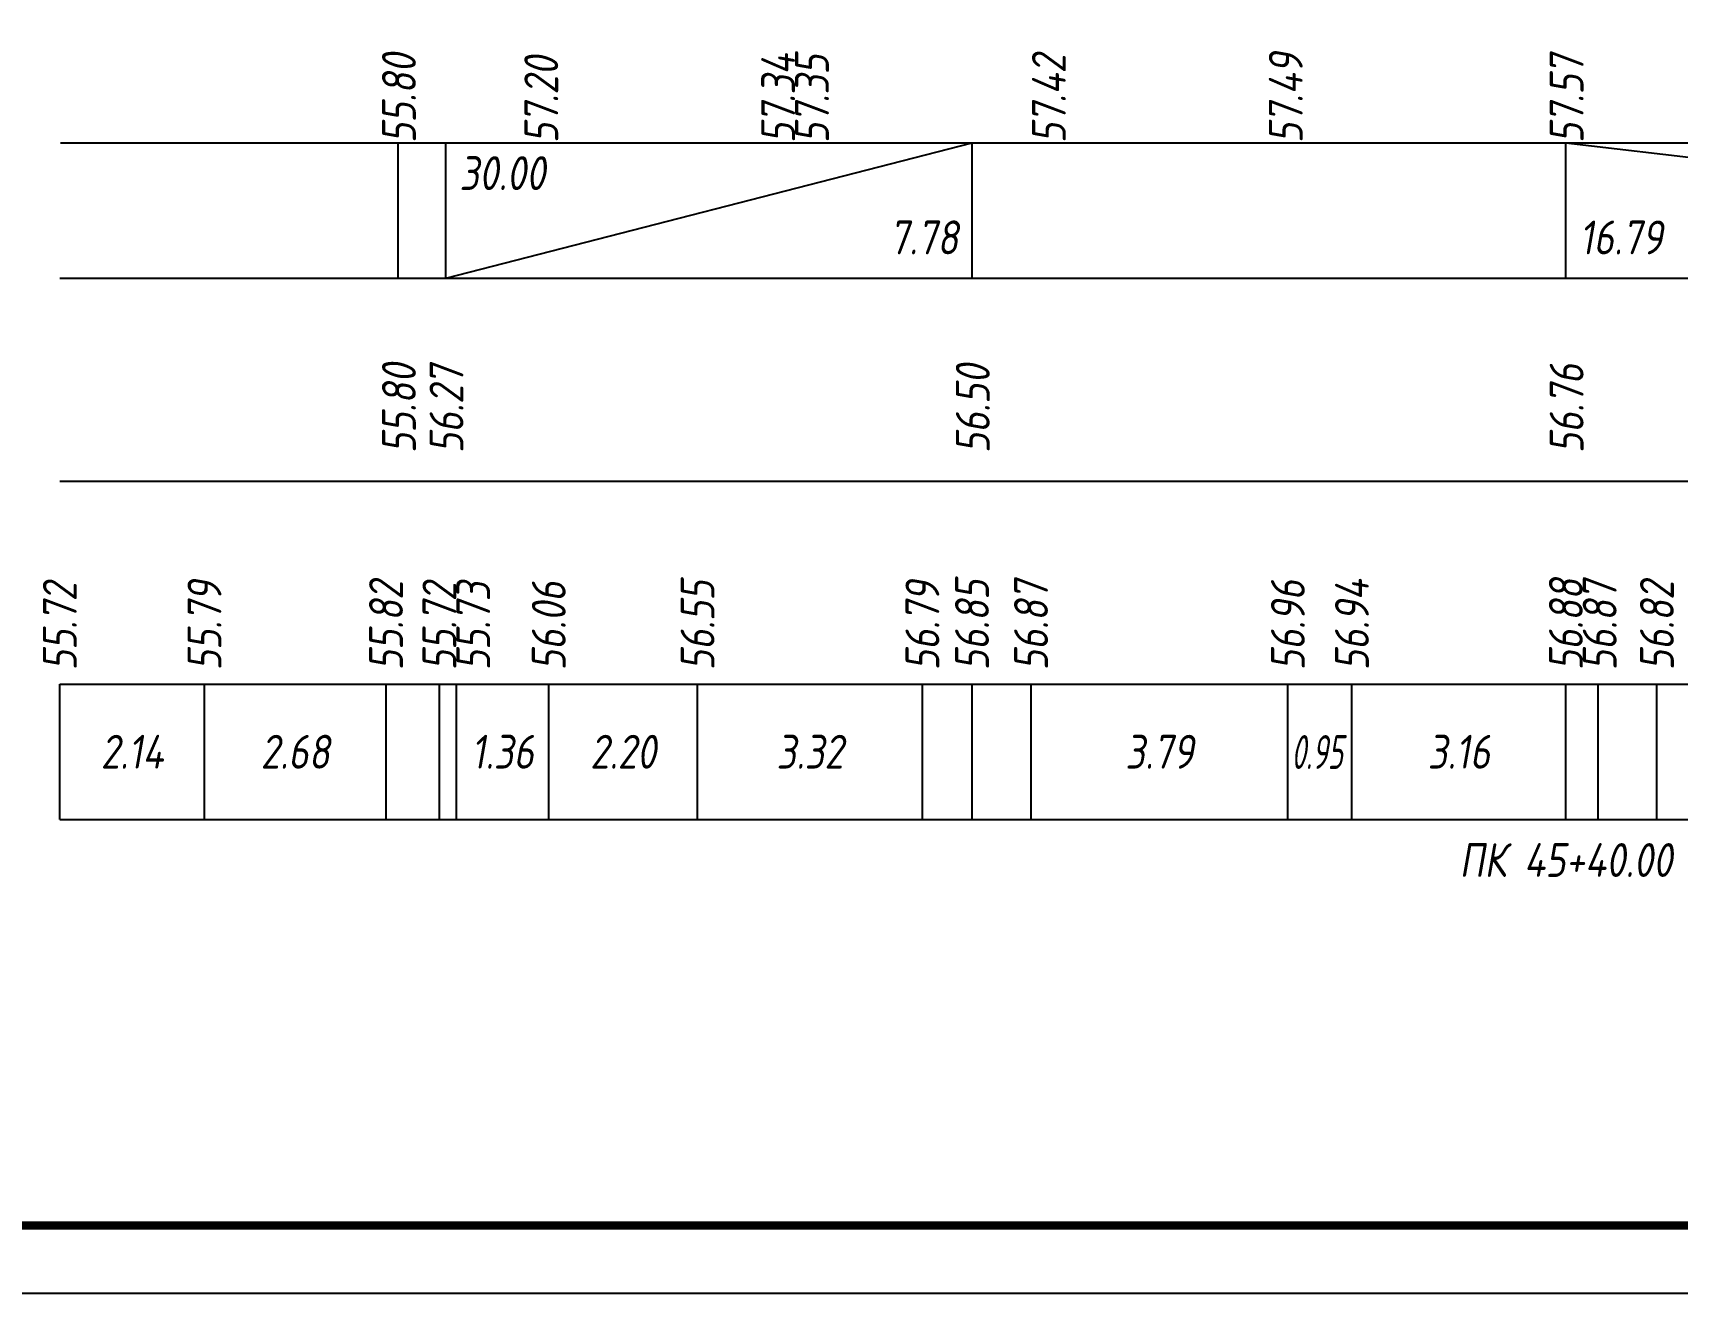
# Model space of a CAD drawing. Extents: x -717 to 1451, y -133302 to 233.
# Drawn here: x 78 to 199.4, y -71902.4 to -71809.3 of the extents above; entities that cross this region are included whole.
import ezdxf
from ezdxf.enums import TextEntityAlignment as Align

# ---------------------------------------------------------------- set-up
doc = ezdxf.new("R2010")
doc.units = 0
for name, color, linetype in [('Код_510', 7, 'Continuous'), ('Код_514', 1, 'Continuous'), ('Код_516', 1, 'Continuous'), ('Подписи поперечников', 7, 'Continuous'), ('Таблица', 7, 'Continuous')]:
    doc.layers.add(name, color=color, linetype=linetype)
doc.styles.add('М', font='romand.shx', dxfattribs={"width": 0.8, "oblique": 10, "height": 2.5})

msp = doc.modelspace()

# ---------------------------------------------------------------- linework, layer by layer
at = {"flags": 128}
msp.add_lwpolyline([(-30.054, -71902.421), (389.946, -71902.421), (389.946, -71605.421), (-30.054, -71605.421)], close=True, dxfattribs=at)
at = {"const_width": 0.6, "flags": 128}
msp.add_lwpolyline([(-10.054, -71897.421), (384.946, -71897.421), (384.946, -71610.421), (-10.054, -71610.421)], close=True, dxfattribs=at)
at = {"layer": 'Код_510'}
for p, q in [((79.946, -71867.421), (79.946, -71857.421)), ((90.633, -71867.421), (90.633, -71857.421)), ((104.048, -71867.421), (104.048, -71857.421)), ((107.988, -71867.421), (107.988, -71857.421)), ((109.249, -71867.421), (109.249, -71857.421)), ((116.067, -71867.421), (116.067, -71857.421)), ((127.06, -71867.421), (127.06, -71857.421)), ((143.67, -71867.421), (143.67, -71857.421)), ((147.337, -71867.421), (147.337, -71857.421)), ((151.698, -71867.421), (151.698, -71857.421)), ((170.672, -71867.421), (170.672, -71857.421)), ((175.403, -71867.421), (175.403, -71857.421)), ((191.209, -71867.421), (191.209, -71857.421)), ((193.6, -71867.421), (193.6, -71857.421)), ((197.934, -71867.421), (197.934, -71857.421))]:
    msp.add_line(p, q, dxfattribs=at)
at = {"layer": 'Код_516'}
for p, q in [((104.946, -71827.421), (104.946, -71817.421)), ((108.458, -71827.421), (108.458, -71817.421)), ((108.458, -71827.421), (147.337, -71817.421)), ((147.337, -71827.421), (147.337, -71817.421)), ((191.209, -71827.421), (191.209, -71817.421)), ((191.209, -71817.421), (275.139, -71827.421))]:
    msp.add_line(p, q, dxfattribs=at)
at = {"layer": 'Таблица'}
for p, q in [((80, -71817.421), (306.069, -71817.421)), ((79.946, -71827.421), (306.014, -71827.421)), ((79.946, -71842.421), (306.014, -71842.421)), ((79.946, -71857.421), (306.014, -71857.421)), ((79.946, -71867.421), (306.014, -71867.421))]:
    msp.add_line(p, q, dxfattribs=at)

# ---------------------------------------------------------------- texts
at = {"layer": 'Код_510', "style": 'М', "oblique": 10, "width": 0.8}
for s, p in [('55.72', (79.946, -71856.421)), ('55.79', (90.633, -71856.421)), ('55.82', (104.048, -71856.421)), ('55.72', (107.988, -71856.421)), ('55.73', (110.488, -71856.421)), ('56.55', (127.06, -71856.421)), ('56.79', (143.67, -71856.421)), ('56.85', (147.337, -71856.421)), ('56.87', (151.698, -71856.421)), ('56.96', (170.672, -71856.421)), ('56.94', (175.403, -71856.421)), ('56.88', (191.209, -71856.421)), ('56.87', (193.709, -71856.421)), ('56.82', (197.934, -71856.421)), ('56.06', (116.067, -71856.421))]:
    msp.add_text(s, height=2.5, rotation=90, dxfattribs=at).set_placement(p, align=Align.MIDDLE_LEFT)
at = {"layer": 'Код_510', "style": 'М', "oblique": 10}
for s, width, p in [('2.14', 0.8, (85.289, -71862.421)), ('2.68', 0.8, (97.34, -71862.421)), ('1.36', 0.8, (112.658, -71862.421)), ('2.20', 0.8, (121.563, -71862.421)), ('3.32', 0.8, (135.365, -71862.421)), ('3.79', 0.8, (161.185, -71862.421)), ('0.95', 0.6, (172.833, -71862.442)), ('3.16', 0.8, (183.306, -71862.421))]:
    msp.add_text(s, height=2.5, dxfattribs=dict(at, width=width)).set_placement(p, align=Align.MIDDLE_CENTER)
at = {"layer": 'Код_514', "style": 'М', "oblique": 10, "width": 0.8}
for s, p in [('55.80', (105, -71817.463)), ('57.34', (133.014, -71817.463)), ('57.35', (135.514, -71817.463)), ('57.42', (153.014, -71817.463)), ('57.49', (170.514, -71817.463)), ('57.57', (191.264, -71817.463)), ('57.20', (115.514, -71817.463))]:
    msp.add_text(s, height=2.5, rotation=90, dxfattribs=at).set_placement(p, align=Align.MIDDLE_LEFT)
at = {"layer": 'Код_516', "style": 'М', "oblique": 10, "width": 0.8}
msp.add_text('30.00', height=2.5, dxfattribs=at).set_placement((109.458, -71818.421), align=Align.TOP_LEFT)
msp.add_text('7.78', height=2.5, dxfattribs=at).set_placement((146.337, -71826.421), align=Align.BOTTOM_RIGHT)
msp.add_text('16.79', height=2.5, dxfattribs=at).set_placement((192.209, -71826.421), align=Align.BOTTOM_LEFT)
for s, p in [('55.80', (105, -71840.371)), ('56.27', (108.512, -71840.371)), ('56.50', (147.392, -71840.371)), ('56.76', (191.264, -71840.371))]:
    msp.add_text(s, height=2.5, rotation=90, dxfattribs=at).set_placement(p, align=Align.MIDDLE_LEFT)
at = {"layer": 'Подписи поперечников', "style": 'М', "oblique": 10, "width": 0.8}
msp.add_text('ПК 45+40.00', height=2.5, dxfattribs=at).set_placement((191.209, -71872.421), align=Align.BOTTOM_CENTER)

doc.saveas('drawing.dxf')
